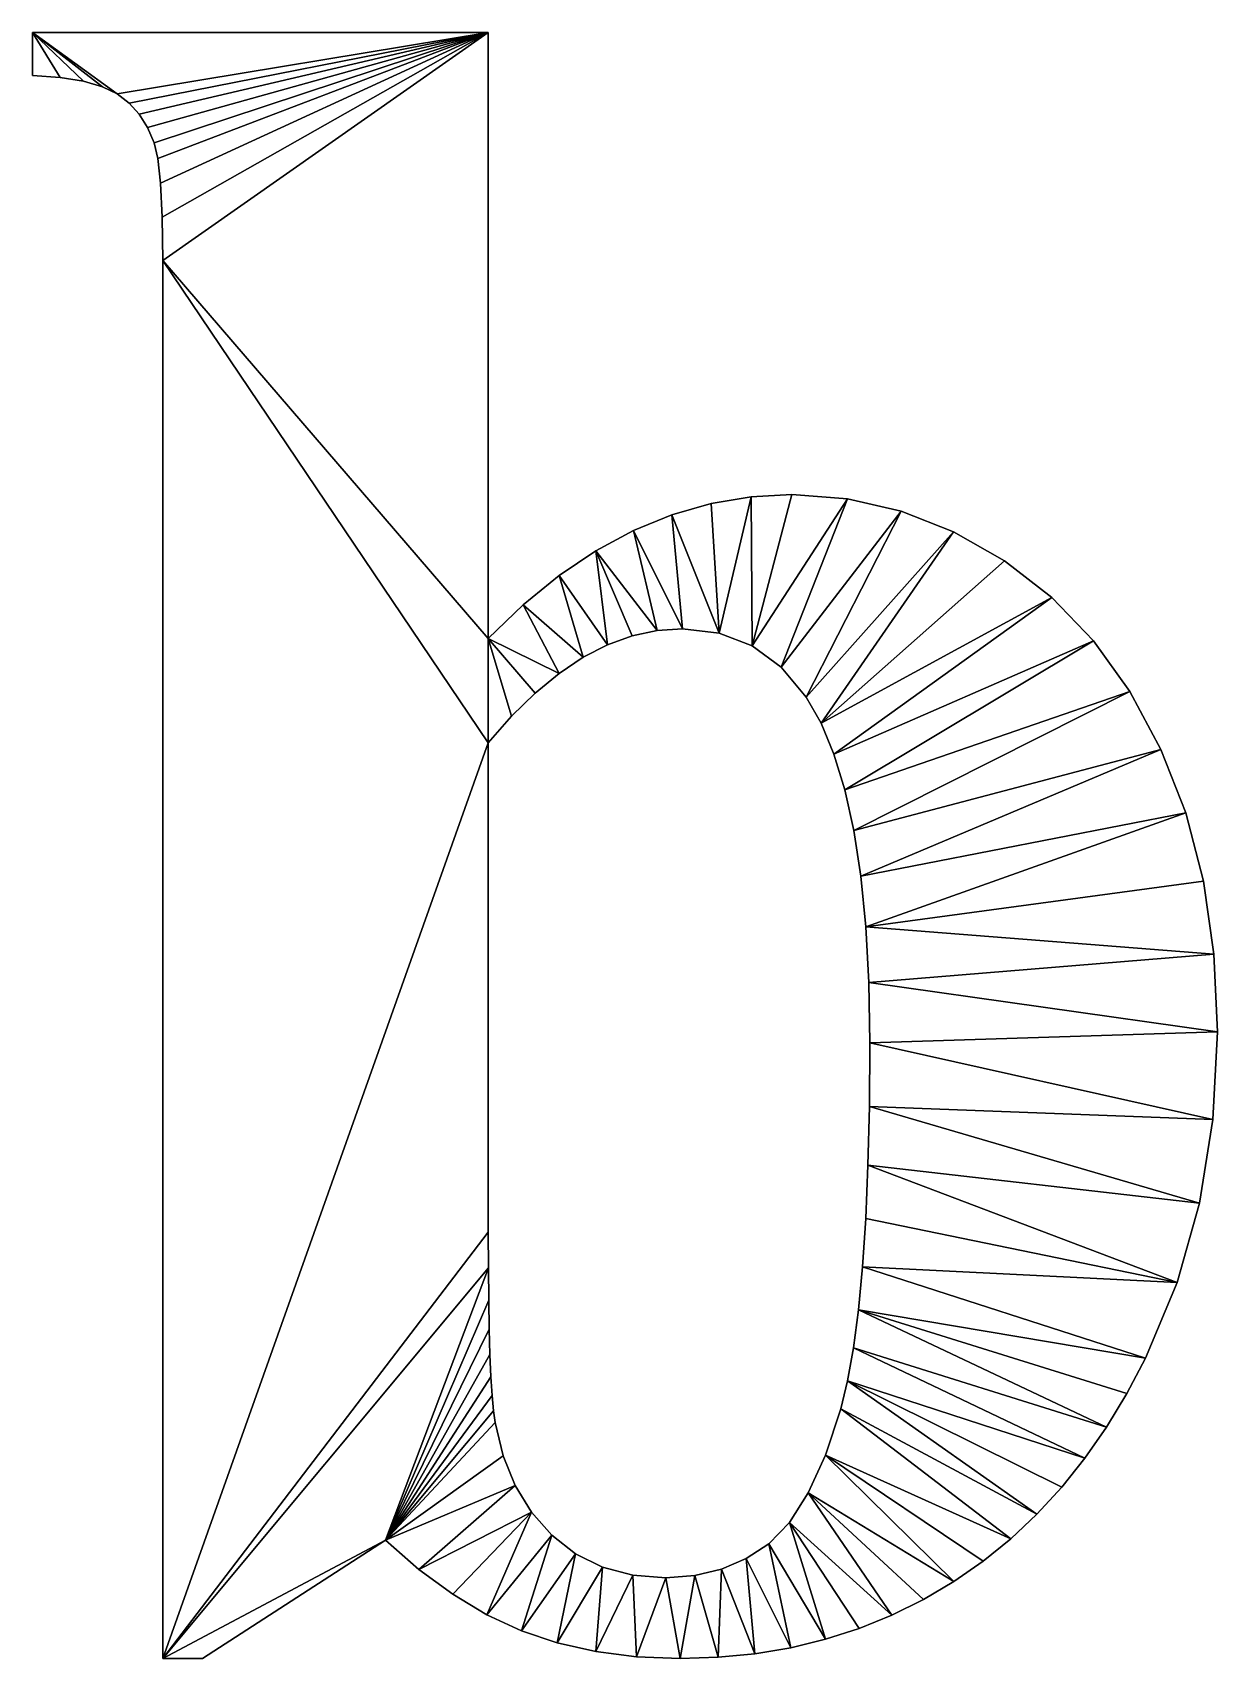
# Model space of a CAD drawing. Header units: metres. Extents: x 0.03 to 0.723, y -0.019 to 0.933.
import ezdxf

# ---------------------------------------------------------------- set-up
doc = ezdxf.new("R2010")
doc.units = ezdxf.units.M

msp = doc.modelspace()

# ---------------------------------------------------------------- meshes
at = {"layer": 'Armanisoft_0', "linetype": 'CONTINUOUS'}
mesh = msp.add_polyface(dxfattribs=at)
corners = [(0.105633, 0.824759), (0.296494, 0.932927), (0.105945, 0.799543), (0.104697, 0.844635), (0.103137, 0.859171), (0.100953, 0.868367), (0.097027, 0.877358), (0.092109, 0.885121), (0.086199, 0.891655), (0.079297, 0.896961), (0.029726, 0.932927), (0.07065, 0.901155), (0.059506, 0.904356), (0.045864, 0.906562), (0.029726, 0.907774), (0.296494, 0.578173), (0.105633, 0.824759, 0.229421), (0.105945, 0.799543, 0.229421), (0.296494, 0.932927, 0.229421), (0.104697, 0.844635, 0.229421), (0.103137, 0.859171, 0.229421), (0.100953, 0.868367, 0.229421), (0.097027, 0.877358, 0.229421), (0.092109, 0.885121, 0.229421), (0.086199, 0.891655, 0.229421), (0.079297, 0.896961, 0.229421), (0.029726, 0.932927, 0.229421), (0.07065, 0.901155, 0.229421), (0.059506, 0.904356, 0.229421), (0.045864, 0.906562, 0.229421), (0.029726, 0.907774, 0.229421), (0.296494, 0.578173, 0.229421), (0.296494, 0.578173), (0.296494, 0.932927), (0.296494, 0.932927, 0.229421), (0.296494, 0.578173, 0.229421), (0.381472, 0.641304), (0.359497, 0.629467), (0.359497, 0.629467, 0.229421), (0.381472, 0.641304, 0.229421), (0.403933, 0.650511), (0.403933, 0.650511, 0.229421), (0.105633, 0.824759), (0.105945, 0.799543), (0.105945, 0.799543, 0.229421), (0.105633, 0.824759, 0.229421), (0.104697, 0.844635), (0.104697, 0.844635, 0.229421), (0.103137, 0.859171), (0.103137, 0.859171, 0.229421), (0.100953, 0.868367), (0.100953, 0.868367, 0.229421), (0.097027, 0.877358), (0.097027, 0.877358, 0.229421), (0.092109, 0.885121), (0.092109, 0.885121, 0.229421), (0.086199, 0.891655), (0.086199, 0.891655, 0.229421), (0.079297, 0.896961), (0.079297, 0.896961, 0.229421), (0.07065, 0.901155), (0.07065, 0.901155, 0.229421), (0.059506, 0.904356), (0.059506, 0.904356, 0.229421), (0.045864, 0.906562), (0.045864, 0.906562, 0.229421), (0.029726, 0.907774), (0.029726, 0.907774, 0.229421), (0.029726, 0.932927), (0.029726, 0.932927, 0.229421)]
mesh.append_faces([[corners[k] for k in face] for face in [(0, 1, 2), (3, 1, 0), (4, 1, 3), (5, 1, 4), (6, 1, 5), (7, 1, 6), (8, 1, 7), (9, 1, 8), (10, 1, 9), (10, 9, 11), (10, 11, 12), (10, 12, 13), (10, 13, 14), (1, 15, 2), (16, 17, 18), (19, 16, 18), (20, 19, 18), (21, 20, 18), (22, 21, 18), (23, 22, 18), (24, 23, 18), (25, 24, 18), (26, 25, 18), (26, 27, 25), (26, 28, 27), (26, 29, 28), (26, 30, 29), (18, 17, 31), (32, 33, 34, 35), (36, 37, 38, 39), (40, 36, 39, 41), (42, 43, 44, 45), (46, 42, 45, 47), (48, 46, 47, 49), (50, 48, 49, 51), (52, 50, 51, 53), (54, 52, 53, 55), (56, 54, 55, 57), (58, 56, 57, 59), (60, 58, 59, 61), (62, 60, 61, 63), (64, 62, 63, 65), (66, 64, 65, 67), (68, 66, 67, 69), (33, 68, 69, 34)]])
mesh = msp.add_polyface(dxfattribs=at)
corners = [(0.296494, 0.516956), (0.105945, 0.799543), (0.296494, 0.578173), (0.105945, -0.019055), (0.41017, 0.583841), (0.381472, 0.641304), (0.403933, 0.650511), (0.431684, 0.581336), (0.395413, 0.582796), (0.359497, 0.629467), (0.380812, 0.579661), (0.366368, 0.574436), (0.338009, 0.614999), (0.35208, 0.56712), (0.317008, 0.597902), (0.337949, 0.557714), (0.323974, 0.546218), (0.310156, 0.532632), (0.296494, 0.516956, 0.229421), (0.296494, 0.578173, 0.229421), (0.105945, 0.799543, 0.229421), (0.105945, -0.019055, 0.229421), (0.41017, 0.583841, 0.229421), (0.403933, 0.650511, 0.229421), (0.381472, 0.641304, 0.229421), (0.395413, 0.582796, 0.229421), (0.359497, 0.629467, 0.229421), (0.380812, 0.579661, 0.229421), (0.366368, 0.574436, 0.229421), (0.338009, 0.614999, 0.229421), (0.35208, 0.56712, 0.229421), (0.317008, 0.597902, 0.229421), (0.337949, 0.557714, 0.229421), (0.323974, 0.546218, 0.229421), (0.310156, 0.532632, 0.229421), (0.317008, 0.597902), (0.296494, 0.578173), (0.296494, 0.578173, 0.229421), (0.317008, 0.597902, 0.229421), (0.338009, 0.614999), (0.338009, 0.614999, 0.229421), (0.359497, 0.629467), (0.359497, 0.629467, 0.229421), (0.105945, 0.799543), (0.105945, -0.019055), (0.105945, -0.019055, 0.229421), (0.105945, 0.799543, 0.229421), (0.296494, 0.230472), (0.296494, 0.516956), (0.296494, 0.516956, 0.229421), (0.296494, 0.230472, 0.229421), (0.395413, 0.582796), (0.41017, 0.583841), (0.41017, 0.583841, 0.229421), (0.395413, 0.582796, 0.229421), (0.380812, 0.579661), (0.380812, 0.579661, 0.229421), (0.366368, 0.574436), (0.366368, 0.574436, 0.229421), (0.35208, 0.56712), (0.35208, 0.56712, 0.229421), (0.337949, 0.557714), (0.337949, 0.557714, 0.229421), (0.323974, 0.546218), (0.323974, 0.546218, 0.229421), (0.310156, 0.532632), (0.310156, 0.532632, 0.229421)]
mesh.append_faces([[corners[k] for k in face] for face in [(0, 1, 2), (0, 3, 1), (4, 5, 6), (4, 6, 7), (8, 9, 5), (8, 5, 4), (10, 9, 8), (11, 12, 9), (11, 9, 10), (13, 14, 12), (13, 12, 11), (15, 2, 14), (15, 14, 13), (16, 2, 15), (17, 0, 2), (17, 2, 16), (18, 19, 20), (18, 20, 21), (22, 23, 24), (25, 24, 26), (25, 22, 24), (27, 25, 26), (28, 26, 29), (28, 27, 26), (30, 29, 31), (30, 28, 29), (32, 31, 19), (32, 30, 31), (33, 32, 19), (34, 19, 18), (34, 33, 19), (35, 36, 37, 38), (39, 35, 38, 40), (41, 39, 40, 42), (43, 44, 45, 46), (47, 48, 49, 50), (51, 52, 53, 54), (55, 51, 54, 56), (57, 55, 56, 58), (59, 57, 58, 60), (61, 59, 60, 62), (63, 61, 62, 64), (65, 63, 64, 66), (48, 65, 66, 49)]])
mesh = msp.add_polyface(dxfattribs=at)
corners = [(0.505262, 0.489497), (0.650786, 0.576671), (0.672108, 0.547006), (0.498857, 0.510469), (0.626277, 0.602212), (0.491289, 0.528553), (0.568842, 0.64057), (0.598581, 0.623632), (0.482555, 0.54375), (0.538206, 0.652669), (0.467876, 0.56129), (0.506672, 0.659928), (0.450919, 0.573818), (0.450318, 0.661032), (0.474241, 0.662348), (0.431684, 0.581336), (0.403933, 0.650511), (0.426882, 0.657087), (0.505262, 0.489497, 0.229421), (0.672108, 0.547006, 0.229421), (0.650786, 0.576671, 0.229421), (0.498857, 0.510469, 0.229421), (0.626277, 0.602212, 0.229421), (0.491289, 0.528553, 0.229421), (0.598581, 0.623632, 0.229421), (0.568842, 0.64057, 0.229421), (0.482555, 0.54375, 0.229421), (0.538206, 0.652669, 0.229421), (0.467876, 0.56129, 0.229421), (0.506672, 0.659928, 0.229421), (0.450919, 0.573818, 0.229421), (0.474241, 0.662348, 0.229421), (0.450318, 0.661032, 0.229421), (0.431684, 0.581336, 0.229421), (0.426882, 0.657087, 0.229421), (0.403933, 0.650511, 0.229421), (0.41017, 0.583841, 0.229421), (0.426882, 0.657087), (0.403933, 0.650511), (0.403933, 0.650511, 0.229421), (0.426882, 0.657087, 0.229421), (0.450318, 0.661032), (0.450318, 0.661032, 0.229421), (0.474241, 0.662348), (0.474241, 0.662348, 0.229421), (0.506672, 0.659928), (0.506672, 0.659928, 0.229421), (0.538206, 0.652669), (0.538206, 0.652669, 0.229421), (0.568842, 0.64057), (0.568842, 0.64057, 0.229421), (0.598581, 0.623632), (0.598581, 0.623632, 0.229421), (0.626277, 0.602212), (0.626277, 0.602212, 0.229421), (0.650786, 0.576671), (0.650786, 0.576671, 0.229421), (0.672108, 0.547006), (0.672108, 0.547006, 0.229421), (0.467876, 0.56129), (0.482555, 0.54375), (0.482555, 0.54375, 0.229421), (0.467876, 0.56129, 0.229421), (0.450919, 0.573818), (0.450919, 0.573818, 0.229421), (0.431684, 0.581336), (0.431684, 0.581336, 0.229421), (0.41017, 0.583841), (0.41017, 0.583841, 0.229421)]
mesh.append_faces([[corners[k] for k in face] for face in [(0, 1, 2), (3, 4, 1), (5, 6, 7), (5, 7, 4), (5, 4, 3), (8, 9, 6), (8, 6, 5), (10, 11, 9), (10, 9, 8), (12, 13, 14), (12, 14, 11), (12, 11, 10), (15, 16, 17), (15, 17, 13), (15, 13, 12), (18, 19, 20), (21, 20, 22), (23, 24, 25), (23, 22, 24), (23, 21, 22), (26, 25, 27), (26, 23, 25), (28, 27, 29), (28, 26, 27), (30, 31, 32), (30, 29, 31), (30, 28, 29), (33, 34, 35), (33, 32, 34), (33, 30, 32), (36, 33, 35), (37, 38, 39, 40), (41, 37, 40, 42), (43, 41, 42, 44), (45, 43, 44, 46), (47, 45, 46, 48), (49, 47, 48, 50), (51, 49, 50, 52), (53, 51, 52, 54), (55, 53, 54, 56), (57, 55, 56, 58), (59, 60, 61, 62), (63, 59, 62, 64), (65, 63, 64, 66), (67, 65, 66, 68)]])
mesh = msp.add_polyface(dxfattribs=at)
corners = [(0.519552, 0.304081), (0.720693, 0.296536), (0.712803, 0.247559), (0.519817, 0.341326), (0.723323, 0.347928), (0.519235, 0.376735), (0.721256, 0.393356), (0.517488, 0.409257), (0.704715, 0.476002), (0.715053, 0.436048), (0.514577, 0.438891), (0.690242, 0.513219), (0.510502, 0.465638), (0.672108, 0.547006), (0.505262, 0.489497), (0.498857, 0.510469), (0.650786, 0.576671), (0.519552, 0.304081, 0.229421), (0.712803, 0.247559, 0.229421), (0.720693, 0.296536, 0.229421), (0.518756, 0.26983, 0.229421), (0.519817, 0.341326, 0.229421), (0.723323, 0.347928, 0.229421), (0.519235, 0.376735, 0.229421), (0.721256, 0.393356, 0.229421), (0.517488, 0.409257, 0.229421), (0.715053, 0.436048, 0.229421), (0.704715, 0.476002, 0.229421), (0.514577, 0.438891, 0.229421), (0.690242, 0.513219, 0.229421), (0.510502, 0.465638, 0.229421), (0.672108, 0.547006, 0.229421), (0.505262, 0.489497, 0.229421), (0.498857, 0.510469, 0.229421), (0.650786, 0.576671, 0.229421), (0.690242, 0.513219), (0.672108, 0.547006), (0.672108, 0.547006, 0.229421), (0.690242, 0.513219, 0.229421), (0.704715, 0.476002), (0.704715, 0.476002, 0.229421), (0.715053, 0.436048), (0.715053, 0.436048, 0.229421), (0.721256, 0.393356), (0.721256, 0.393356, 0.229421), (0.723323, 0.347928), (0.723323, 0.347928, 0.229421), (0.720693, 0.296536), (0.720693, 0.296536, 0.229421), (0.519552, 0.304081), (0.518756, 0.26983), (0.518756, 0.26983, 0.229421), (0.519552, 0.304081, 0.229421), (0.519817, 0.341326), (0.519817, 0.341326, 0.229421), (0.519235, 0.376735), (0.519235, 0.376735, 0.229421), (0.517488, 0.409257), (0.517488, 0.409257, 0.229421), (0.514577, 0.438891), (0.514577, 0.438891, 0.229421), (0.510502, 0.465638), (0.510502, 0.465638, 0.229421), (0.505262, 0.489497), (0.505262, 0.489497, 0.229421), (0.498857, 0.510469), (0.498857, 0.510469, 0.229421), (0.491289, 0.528553), (0.491289, 0.528553, 0.229421), (0.482555, 0.54375), (0.482555, 0.54375, 0.229421)]
mesh.append_faces([[corners[k] for k in face] for face in [(0, 1, 2), (3, 4, 1), (3, 1, 0), (5, 6, 4), (5, 4, 3), (7, 8, 9), (7, 9, 6), (7, 6, 5), (10, 11, 8), (10, 8, 7), (12, 13, 11), (12, 11, 10), (14, 13, 12), (15, 16, 14), (17, 18, 19), (17, 20, 18), (21, 19, 22), (21, 17, 19), (23, 22, 24), (23, 21, 22), (25, 26, 27), (25, 24, 26), (25, 23, 24), (28, 27, 29), (28, 25, 27), (30, 29, 31), (30, 28, 29), (32, 30, 31), (33, 32, 34), (35, 36, 37, 38), (39, 35, 38, 40), (41, 39, 40, 42), (43, 41, 42, 44), (45, 43, 44, 46), (47, 45, 46, 48), (49, 50, 51, 52), (53, 49, 52, 54), (55, 53, 54, 56), (57, 55, 56, 58), (59, 57, 58, 60), (61, 59, 60, 62), (63, 61, 62, 64), (65, 63, 64, 66), (67, 65, 66, 68), (69, 67, 68, 70)]])
mesh = msp.add_polyface(dxfattribs=at)
corners = [(0.105945, -0.019055), (0.23628, 0.050305), (0.129193, -0.019055), (0.296494, 0.230472), (0.296494, 0.516956), (0.296557, 0.209587), (0.296745, 0.190689), (0.297059, 0.173778), (0.297499, 0.158853), (0.298065, 0.145914), (0.298756, 0.134963), (0.299573, 0.125998), (0.300516, 0.11902), (0.305166, 0.099603), (0.312235, 0.082163), (0.255915, 0.033133), (0.321723, 0.066697), (0.295721, 0.00656), (0.275729, 0.018551), (0.105945, -0.019055, 0.229421), (0.129193, -0.019055, 0.229421), (0.23628, 0.050305, 0.229421), (0.296494, 0.230472, 0.229421), (0.296494, 0.516956, 0.229421), (0.296557, 0.209587, 0.229421), (0.296745, 0.190689, 0.229421), (0.297059, 0.173778, 0.229421), (0.297499, 0.158853, 0.229421), (0.298065, 0.145914, 0.229421), (0.298756, 0.134963, 0.229421), (0.299573, 0.125998, 0.229421), (0.300516, 0.11902, 0.229421), (0.305166, 0.099603, 0.229421), (0.312235, 0.082163, 0.229421), (0.255915, 0.033133, 0.229421), (0.321723, 0.066697, 0.229421), (0.275729, 0.018551, 0.229421), (0.295721, 0.00656, 0.229421), (0.275729, 0.018551), (0.295721, 0.00656), (0.295721, 0.00656, 0.229421), (0.275729, 0.018551, 0.229421), (0.255915, 0.033133), (0.255915, 0.033133, 0.229421), (0.23628, 0.050305), (0.23628, 0.050305, 0.229421), (0.129193, -0.019055), (0.129193, -0.019055, 0.229421), (0.105945, -0.019055), (0.105945, -0.019055, 0.229421), (0.296557, 0.209587), (0.296494, 0.230472), (0.296494, 0.230472, 0.229421), (0.296557, 0.209587, 0.229421), (0.296745, 0.190689), (0.296745, 0.190689, 0.229421), (0.297059, 0.173778), (0.297059, 0.173778, 0.229421), (0.297499, 0.158853), (0.297499, 0.158853, 0.229421), (0.298065, 0.145914), (0.298065, 0.145914, 0.229421)]
mesh.append_faces([[corners[k] for k in face] for face in [(0, 1, 2), (3, 0, 4), (5, 1, 0), (5, 0, 3), (6, 1, 5), (7, 1, 6), (8, 1, 7), (9, 1, 8), (10, 1, 9), (11, 1, 10), (12, 1, 11), (13, 1, 12), (14, 15, 1), (14, 1, 13), (16, 17, 18), (16, 18, 15), (16, 15, 14), (19, 20, 21), (22, 23, 19), (24, 19, 21), (24, 22, 19), (25, 24, 21), (26, 25, 21), (27, 26, 21), (28, 27, 21), (29, 28, 21), (30, 29, 21), (31, 30, 21), (32, 31, 21), (33, 21, 34), (33, 32, 21), (35, 36, 37), (35, 34, 36), (35, 33, 34), (38, 39, 40, 41), (42, 38, 41, 43), (44, 42, 43, 45), (46, 44, 45, 47), (48, 46, 47, 49), (50, 51, 52, 53), (54, 50, 53, 55), (56, 54, 55, 57), (58, 56, 57, 59), (60, 58, 59, 61)]])
mesh = msp.add_polyface(dxfattribs=at)
corners = [(0.502839, 0.127194), (0.602333, 0.051018), (0.493839, 0.100065), (0.506819, 0.143482), (0.645736, 0.098187), (0.632146, 0.081187), (0.617678, 0.065464), (0.510267, 0.162764), (0.658449, 0.116464), (0.513185, 0.18504), (0.681244, 0.15685), (0.670285, 0.136018), (0.515573, 0.210309), (0.699654, 0.200997), (0.51743, 0.238572), (0.518756, 0.26983), (0.712803, 0.247559), (0.519552, 0.304081), (0.502839, 0.127194, 0.229421), (0.602333, 0.051018, 0.229421), (0.617678, 0.065464, 0.229421), (0.493839, 0.100065, 0.229421), (0.506819, 0.143482, 0.229421), (0.632146, 0.081187, 0.229421), (0.645736, 0.098187, 0.229421), (0.510267, 0.162764, 0.229421), (0.658449, 0.116464, 0.229421), (0.513185, 0.18504, 0.229421), (0.670285, 0.136018, 0.229421), (0.681244, 0.15685, 0.229421), (0.515573, 0.210309, 0.229421), (0.699654, 0.200997, 0.229421), (0.51743, 0.238572, 0.229421), (0.518756, 0.26983, 0.229421), (0.712803, 0.247559, 0.229421), (0.712803, 0.247559), (0.720693, 0.296536), (0.720693, 0.296536, 0.229421), (0.712803, 0.247559, 0.229421), (0.699654, 0.200997), (0.699654, 0.200997, 0.229421), (0.681244, 0.15685), (0.681244, 0.15685, 0.229421), (0.670285, 0.136018), (0.670285, 0.136018, 0.229421), (0.658449, 0.116464), (0.658449, 0.116464, 0.229421), (0.645736, 0.098187), (0.645736, 0.098187, 0.229421), (0.632146, 0.081187), (0.632146, 0.081187, 0.229421), (0.493839, 0.100065), (0.483817, 0.077843), (0.483817, 0.077843, 0.229421), (0.493839, 0.100065, 0.229421), (0.502839, 0.127194), (0.502839, 0.127194, 0.229421), (0.506819, 0.143482), (0.506819, 0.143482, 0.229421), (0.510267, 0.162764), (0.510267, 0.162764, 0.229421), (0.513185, 0.18504), (0.513185, 0.18504, 0.229421), (0.515573, 0.210309), (0.515573, 0.210309, 0.229421), (0.51743, 0.238572), (0.51743, 0.238572, 0.229421), (0.518756, 0.26983), (0.518756, 0.26983, 0.229421)]
mesh.append_faces([[corners[k] for k in face] for face in [(0, 1, 2), (3, 4, 5), (3, 5, 6), (3, 6, 0), (7, 8, 4), (7, 4, 3), (9, 10, 11), (9, 11, 8), (9, 8, 7), (12, 13, 10), (12, 10, 9), (14, 13, 12), (15, 16, 13), (15, 13, 14), (17, 16, 15), (18, 19, 20), (18, 21, 19), (22, 23, 24), (22, 20, 23), (22, 18, 20), (25, 24, 26), (25, 22, 24), (27, 28, 29), (27, 26, 28), (27, 25, 26), (30, 29, 31), (30, 27, 29), (32, 30, 31), (33, 31, 34), (33, 32, 31), (35, 36, 37, 38), (39, 35, 38, 40), (41, 39, 40, 42), (43, 41, 42, 44), (45, 43, 44, 46), (47, 45, 46, 48), (49, 47, 48, 50), (51, 52, 53, 54), (55, 51, 54, 56), (57, 55, 56, 58), (59, 57, 58, 60), (61, 59, 60, 62), (63, 61, 62, 64), (65, 63, 64, 66), (67, 65, 66, 68)]])
mesh = msp.add_polyface(dxfattribs=at)
corners = [(0.333628, 0.053207), (0.315892, -0.002842), (0.295721, 0.00656), (0.321723, 0.066697), (0.347639, 0.042267), (0.336895, -0.009935), (0.363442, 0.034453), (0.35938, -0.015002), (0.381038, 0.029764), (0.383349, -0.018042), (0.400426, 0.028201), (0.408802, -0.019055), (0.417364, 0.029446), (0.431005, -0.018352), (0.433057, 0.03318), (0.333628, 0.053207, 0.229421), (0.295721, 0.00656, 0.229421), (0.315892, -0.002842, 0.229421), (0.321723, 0.066697, 0.229421), (0.347639, 0.042267, 0.229421), (0.336895, -0.009935, 0.229421), (0.363442, 0.034453, 0.229421), (0.35938, -0.015002, 0.229421), (0.381038, 0.029764, 0.229421), (0.383349, -0.018042, 0.229421), (0.400426, 0.028201, 0.229421), (0.408802, -0.019055, 0.229421), (0.417364, 0.029446, 0.229421), (0.431005, -0.018352, 0.229421), (0.433057, 0.03318, 0.229421), (0.408802, -0.019055), (0.431005, -0.018352), (0.431005, -0.018352, 0.229421), (0.408802, -0.019055, 0.229421), (0.383349, -0.018042), (0.383349, -0.018042, 0.229421), (0.35938, -0.015002), (0.35938, -0.015002, 0.229421), (0.336895, -0.009935), (0.336895, -0.009935, 0.229421), (0.315892, -0.002842), (0.315892, -0.002842, 0.229421), (0.295721, 0.00656), (0.295721, 0.00656, 0.229421), (0.298756, 0.134963), (0.298065, 0.145914), (0.298065, 0.145914, 0.229421), (0.298756, 0.134963, 0.229421), (0.299573, 0.125998), (0.299573, 0.125998, 0.229421), (0.300516, 0.11902), (0.300516, 0.11902, 0.229421), (0.305166, 0.099603), (0.305166, 0.099603, 0.229421), (0.312235, 0.082163), (0.312235, 0.082163, 0.229421), (0.321723, 0.066697), (0.321723, 0.066697, 0.229421), (0.333628, 0.053207), (0.333628, 0.053207, 0.229421), (0.347639, 0.042267), (0.347639, 0.042267, 0.229421), (0.363442, 0.034453), (0.363442, 0.034453, 0.229421), (0.381038, 0.029764), (0.381038, 0.029764, 0.229421), (0.400426, 0.028201), (0.400426, 0.028201, 0.229421), (0.417364, 0.029446), (0.417364, 0.029446, 0.229421), (0.433057, 0.03318), (0.433057, 0.03318, 0.229421)]
mesh.append_faces([[corners[k] for k in face] for face in [(0, 1, 2), (0, 2, 3), (4, 5, 1), (4, 1, 0), (6, 7, 5), (6, 5, 4), (8, 9, 7), (8, 7, 6), (10, 11, 9), (10, 9, 8), (12, 13, 11), (12, 11, 10), (14, 13, 12), (15, 16, 17), (15, 18, 16), (19, 17, 20), (19, 15, 17), (21, 20, 22), (21, 19, 20), (23, 22, 24), (23, 21, 22), (25, 24, 26), (25, 23, 24), (27, 26, 28), (27, 25, 26), (29, 27, 28), (30, 31, 32, 33), (34, 30, 33, 35), (36, 34, 35, 37), (38, 36, 37, 39), (40, 38, 39, 41), (42, 40, 41, 43), (44, 45, 46, 47), (48, 44, 47, 49), (50, 48, 49, 51), (52, 50, 51, 53), (54, 52, 53, 55), (56, 54, 55, 57), (58, 56, 57, 59), (60, 58, 59, 61), (62, 60, 61, 63), (64, 62, 63, 65), (66, 64, 65, 67), (68, 66, 67, 69), (70, 68, 69, 71)]])
mesh = msp.add_polyface(dxfattribs=at)
corners = [(0.433057, 0.03318), (0.452586, -0.016242), (0.431005, -0.018352), (0.447504, 0.039403), (0.473545, -0.012725), (0.460705, 0.048116), (0.493882, -0.007802), (0.472772, 0.060526), (0.532691, 0.006265), (0.513597, -0.001472), (0.483817, 0.077843), (0.569011, 0.025958), (0.551162, 0.015408), (0.493839, 0.100065), (0.602333, 0.051018), (0.586111, 0.037849), (0.502839, 0.127194), (0.617678, 0.065464), (0.433057, 0.03318, 0.229421), (0.431005, -0.018352, 0.229421), (0.452586, -0.016242, 0.229421), (0.447504, 0.039403, 0.229421), (0.473545, -0.012725, 0.229421), (0.460705, 0.048116, 0.229421), (0.493882, -0.007802, 0.229421), (0.472772, 0.060526, 0.229421), (0.513597, -0.001472, 0.229421), (0.532691, 0.006265, 0.229421), (0.483817, 0.077843, 0.229421), (0.551162, 0.015408, 0.229421), (0.569011, 0.025958, 0.229421), (0.493839, 0.100065, 0.229421), (0.586111, 0.037849, 0.229421), (0.602333, 0.051018, 0.229421), (0.617678, 0.065464), (0.632146, 0.081187), (0.632146, 0.081187, 0.229421), (0.617678, 0.065464, 0.229421), (0.602333, 0.051018), (0.602333, 0.051018, 0.229421), (0.586111, 0.037849), (0.586111, 0.037849, 0.229421), (0.569011, 0.025958), (0.569011, 0.025958, 0.229421), (0.551162, 0.015408), (0.551162, 0.015408, 0.229421), (0.532691, 0.006265), (0.532691, 0.006265, 0.229421), (0.513597, -0.001472), (0.513597, -0.001472, 0.229421), (0.493882, -0.007802), (0.493882, -0.007802, 0.229421), (0.473545, -0.012725), (0.473545, -0.012725, 0.229421), (0.452586, -0.016242), (0.452586, -0.016242, 0.229421), (0.431005, -0.018352), (0.431005, -0.018352, 0.229421), (0.447504, 0.039403), (0.433057, 0.03318), (0.433057, 0.03318, 0.229421), (0.447504, 0.039403, 0.229421), (0.460705, 0.048116), (0.460705, 0.048116, 0.229421), (0.472772, 0.060526), (0.472772, 0.060526, 0.229421), (0.483817, 0.077843), (0.483817, 0.077843, 0.229421)]
mesh.append_faces([[corners[k] for k in face] for face in [(0, 1, 2), (3, 4, 1), (3, 1, 0), (5, 6, 4), (5, 4, 3), (7, 8, 9), (7, 9, 6), (7, 6, 5), (10, 11, 12), (10, 12, 8), (10, 8, 7), (13, 14, 15), (13, 15, 11), (13, 11, 10), (16, 17, 14), (18, 19, 20), (21, 20, 22), (21, 18, 20), (23, 22, 24), (23, 21, 22), (25, 26, 27), (25, 24, 26), (25, 23, 24), (28, 29, 30), (28, 27, 29), (28, 25, 27), (31, 32, 33), (31, 30, 32), (31, 28, 30), (34, 35, 36, 37), (38, 34, 37, 39), (40, 38, 39, 41), (42, 40, 41, 43), (44, 42, 43, 45), (46, 44, 45, 47), (48, 46, 47, 49), (50, 48, 49, 51), (52, 50, 51, 53), (54, 52, 53, 55), (56, 54, 55, 57), (58, 59, 60, 61), (62, 58, 61, 63), (64, 62, 63, 65), (66, 64, 65, 67)]])

doc.saveas('drawing.dxf')
